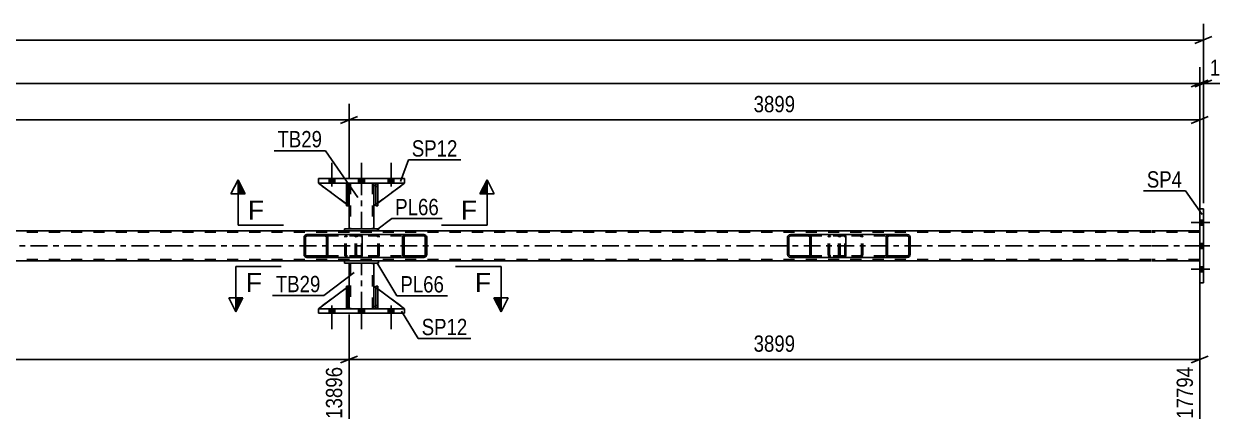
# Model space of a CAD drawing. Header units: millimetres. Extents: x 0 to 841, y 0 to 594.
# Drawn here: x 523.3 to 732.6, y 206.7 to 276.8 of the extents above; entities that cross this region are included whole.
import ezdxf

# ---------------------------------------------------------------- set-up
doc = ezdxf.new("R2010")
doc.units = ezdxf.units.MM
doc.linetypes.add('DXK_LINE_DOT2', pattern=[3.9198, 1.9599, -1.9599])
doc.linetypes.add('DXK_LINE_DOT3', pattern=[5.9187, 2.979, -0.9799, 0.9799, -0.9799])
doc.styles.add('Arial', font='ARIAL.TTF', dxfattribs={"height": 0.2})
doc.styles.add('Arial Narrow', font='ARIALN.TTF', dxfattribs={"height": 0.2})

# ---------------------------------------------------------------- blocks, each defined once
blk = doc.blocks.new('Part-404166562-4324 - 4252')
at = {"color": 2, "linetype": 'Continuous'}
for p, q in [((731.04, 244.2), (730.4, 244.2)), ((730.4, 244.2), (730.4, 231.2)), ((731.04, 244.2), (731.04, 231.2)), ((731.04, 231.2), (730.4, 231.2))]:
    blk.add_line(p, q, dxfattribs=at)
at = {"color": 7, "linetype": 'DXK_LINE_DOT2'}
for p, q in [((730.4, 231.2), (730.4, 244.2)), ((731.04, 231.2), (731.04, 244.2))]:
    blk.add_line(p, q, dxfattribs=at)
blk = doc.blocks.new('Part-404166562-4338 - 4252')
at = {"linetype": 'Continuous'}
h = blk.add_hatch(dxfattribs=at)
h.set_pattern_fill('', scale=0.7, style=0, pattern_type=0)
h.set_pattern_definition([(45, (661.9625, 239.399), (-1.57154, 1.57154), [])])
h.paths.add_polyline_path([(662, 239.22), (661.96, 239.4), (661.85, 239.55), (661.69, 239.66), (661.5, 239.7), (658.31, 239.7), (658.12, 239.66), (657.96, 239.55), (657.85, 239.4), (657.81, 239.22), (657.81, 236.18), (657.85, 235.99), (657.96, 235.84), (658.12, 235.73), (658.31, 235.7), (661.5, 235.7), (661.69, 235.73), (661.85, 235.84), (661.96, 235.99), (662, 236.18)])
h.paths.add_polyline_path([(661.73, 236.08), (661.68, 236.01), (661.59, 235.95), (661.5, 235.94), (658.31, 235.94), (658.22, 235.95), (658.14, 236.01), (658.08, 236.08), (658.06, 236.18), (658.06, 239.22), (658.08, 239.31), (658.14, 239.39), (658.22, 239.44), (658.31, 239.46), (661.5, 239.46), (661.59, 239.44), (661.68, 239.39), (661.73, 239.31), (661.75, 239.22), (661.75, 236.18)])
at = {"color": 2, "linetype": 'Continuous'}
for p, q in [((657.85, 239.4), (657.81, 239.22)), ((657.81, 236.18), (657.81, 239.22)), ((658.06, 239.22), (658.08, 239.31)), ((658.06, 236.18), (658.06, 239.22)), ((658.08, 239.31), (658.14, 239.39)), ((658.31, 239.7), (658.12, 239.66)), ((658.14, 239.39), (658.22, 239.44)), ((658.22, 239.44), (658.31, 239.46)), ((658.31, 239.7), (661.5, 239.7)), ((658.31, 239.46), (661.5, 239.46)), ((667.8, 239.7), (661.5, 239.7)), ((661.69, 239.66), (661.5, 239.7)), ((661.5, 239.46), (661.59, 239.44)), ((661.59, 239.44), (661.68, 239.39)), ((661.68, 239.39), (661.73, 239.31)), ((661.73, 239.31), (661.75, 239.22)), ((661.75, 236.18), (661.75, 239.22)), ((662, 239.22), (661.96, 239.4)), ((662, 236.18), (662, 239.22)), ((667.8, 239.7), (667.9, 239.66)), ((667.9, 239.66), (667.99, 239.55)), ((667.99, 239.55), (668.05, 239.4)), ((668.05, 239.4), (668.07, 239.22)), ((668.07, 236.18), (668.07, 239.22)), ((657.81, 236.18), (657.85, 235.99)), ((658.08, 236.08), (658.06, 236.18)), ((658.14, 236.01), (658.08, 236.08)), ((658.12, 235.73), (658.31, 235.7)), ((658.22, 235.95), (658.14, 236.01)), ((658.31, 235.94), (658.22, 235.95)), ((658.31, 235.94), (661.5, 235.94)), ((658.31, 235.7), (661.5, 235.7)), ((661.59, 235.95), (661.5, 235.94)), ((661.5, 235.7), (661.69, 235.73)), ((667.8, 235.7), (661.5, 235.7)), ((661.68, 236.01), (661.59, 235.95)), ((661.73, 236.08), (661.68, 236.01)), ((661.75, 236.18), (661.73, 236.08)), ((661.96, 235.99), (662, 236.18)), ((667.9, 235.73), (667.8, 235.7)), ((667.99, 235.84), (667.9, 235.73)), ((668.05, 235.99), (667.99, 235.84)), ((668.07, 236.18), (668.05, 235.99))]:
    blk.add_line(p, q, dxfattribs=at)
at = {"color": 7, "linetype": 'DXK_LINE_DOT2'}
for p, q in [((661.5, 239.7), (658.31, 239.7)), ((667.8, 239.46), (658.31, 239.46)), ((664.96, 239.22), (665, 239.4)), ((664.96, 236.18), (664.96, 239.22)), ((665.23, 239.31), (665.21, 239.22)), ((665.21, 236.18), (665.21, 239.22)), ((665.29, 239.39), (665.23, 239.31)), ((665.27, 239.66), (665.46, 239.7)), ((665.29, 239.39), (665.31, 239.4)), ((665.31, 239.4), (665.37, 239.44)), ((665.37, 239.44), (665.46, 239.46)), ((666.81, 239.46), (666.81, 239.7)), ((667.85, 239.44), (667.8, 239.46)), ((667.89, 239.39), (667.85, 239.44)), ((667.92, 239.31), (667.89, 239.39)), ((667.93, 239.22), (667.92, 239.31)), ((667.93, 236.18), (667.93, 239.22)), ((667.8, 235.94), (658.31, 235.94)), ((661.5, 235.7), (658.31, 235.7)), ((665, 235.99), (664.96, 236.18)), ((665.21, 236.18), (665.23, 236.08)), ((665.23, 236.08), (665.29, 236.01)), ((665.46, 235.7), (665.27, 235.73)), ((665.29, 236.01), (665.31, 235.99)), ((665.31, 235.99), (665.37, 235.95)), ((665.37, 235.95), (665.46, 235.94)), ((666.81, 235.7), (666.81, 235.94)), ((667.8, 235.94), (667.85, 235.95)), ((667.85, 235.95), (667.89, 236.01)), ((667.89, 236.01), (667.92, 236.08)), ((667.92, 236.08), (667.93, 236.18))]:
    blk.add_line(p, q, dxfattribs=at)
at = {"color": 2, "linetype": 'Continuous'}
for centre, start, end in [((658.3, 239.2), 111.1941, 156.1506), ((661.51, 239.2), 23.8494, 68.8059), ((658.3, 236.19), 203.8494, 248.8059), ((661.51, 236.19), 291.1941, 336.1506)]:
    blk.add_arc(centre, 0.492, start, end, dxfattribs=at)
at = {"color": 7, "linetype": 'DXK_LINE_DOT2'}
for centre, start, end in [((665.45, 239.2), 111.1941, 156.1506), ((665.45, 236.19), 203.8494, 248.8059)]:
    blk.add_arc(centre, 0.492, start, end, dxfattribs=at)
blk = doc.blocks.new('Part-404166562-4339 - 4252')
at = {"linetype": 'Continuous'}
h = blk.add_hatch(dxfattribs=at)
h.set_pattern_fill('', scale=0.7, style=0, pattern_type=0)
h.set_pattern_definition([(45, (594.239, 239.399), (-1.57154, 1.57154), [])])
h.paths.add_polyline_path([(594.28, 239.22), (594.24, 239.4), (594.13, 239.55), (593.96, 239.66), (593.77, 239.7), (590.53, 239.7), (590.34, 239.66), (590.17, 239.55), (590.06, 239.4), (590.02, 239.22), (590.02, 236.18), (590.06, 235.99), (590.17, 235.84), (590.34, 235.73), (590.53, 235.7), (593.77, 235.7), (593.96, 235.73), (594.13, 235.84), (594.24, 235.99), (594.28, 236.18)])
h.paths.add_polyline_path([(594, 236.08), (593.95, 236.01), (593.86, 235.95), (593.77, 235.94), (590.53, 235.94), (590.43, 235.95), (590.35, 236.01), (590.3, 236.08), (590.28, 236.18), (590.28, 239.22), (590.3, 239.31), (590.35, 239.39), (590.43, 239.44), (590.53, 239.46), (593.77, 239.46), (593.86, 239.44), (593.95, 239.39), (594, 239.31), (594.02, 239.22), (594.02, 236.18)])
at = {"color": 7, "linetype": 'DXK_LINE_DOT2'}
for p, q in [((581.67, 239.22), (581.71, 239.4)), ((581.67, 236.18), (581.67, 239.22)), ((581.95, 239.31), (581.93, 239.22)), ((581.93, 236.18), (581.93, 239.22)), ((582, 239.39), (581.95, 239.31)), ((581.99, 239.66), (582.18, 239.7)), ((582.08, 239.44), (582, 239.39)), ((582.18, 239.46), (582.08, 239.44)), ((582.66, 239.7), (582.18, 239.7)), ((593.77, 239.46), (582.18, 239.46)), ((585.42, 239.7), (585.61, 239.66)), ((585.52, 239.44), (585.42, 239.46)), ((585.6, 239.39), (585.52, 239.44)), ((585.65, 239.31), (585.6, 239.39)), ((585.67, 239.22), (585.65, 239.31)), ((585.67, 236.18), (585.67, 239.22)), ((585.89, 239.4), (585.93, 239.22)), ((585.93, 236.18), (585.93, 239.22)), ((593.77, 239.7), (590.53, 239.7)), ((581.71, 235.99), (581.67, 236.18)), ((581.93, 236.18), (581.95, 236.08)), ((581.95, 236.08), (582, 236.01)), ((582.18, 235.7), (581.99, 235.73)), ((582, 236.01), (582.08, 235.95)), ((582.08, 235.95), (582.18, 235.94)), ((593.77, 235.94), (582.18, 235.94)), ((582.66, 235.7), (582.18, 235.7)), ((585.42, 235.94), (585.52, 235.95)), ((585.61, 235.73), (585.42, 235.7)), ((585.52, 235.95), (585.6, 236.01)), ((585.6, 236.01), (585.65, 236.08)), ((585.65, 236.08), (585.67, 236.18)), ((585.93, 236.18), (585.89, 235.99)), ((593.77, 235.7), (590.53, 235.7))]:
    blk.add_line(p, q, dxfattribs=at)
at = {"color": 2, "linetype": 'Continuous'}
for p, q in [((590.53, 239.7), (582.66, 239.7)), ((590.06, 239.4), (590.02, 239.22)), ((590.02, 236.18), (590.02, 239.22)), ((590.28, 239.22), (590.3, 239.31)), ((590.28, 236.18), (590.28, 239.22)), ((590.3, 239.31), (590.35, 239.39)), ((590.53, 239.7), (590.34, 239.66)), ((590.35, 239.39), (590.43, 239.44)), ((590.43, 239.44), (590.53, 239.46)), ((590.53, 239.7), (593.77, 239.7)), ((590.53, 239.46), (593.77, 239.46)), ((593.96, 239.66), (593.77, 239.7)), ((593.77, 239.46), (593.86, 239.44)), ((593.86, 239.44), (593.95, 239.39)), ((593.95, 239.39), (594, 239.31)), ((594, 239.31), (594.02, 239.22)), ((594.02, 236.18), (594.02, 239.22)), ((594.28, 239.22), (594.24, 239.4)), ((594.28, 236.18), (594.28, 239.22)), ((590.53, 235.7), (582.66, 235.7)), ((590.02, 236.18), (590.06, 235.99)), ((590.3, 236.08), (590.28, 236.18)), ((590.35, 236.01), (590.3, 236.08)), ((590.34, 235.73), (590.53, 235.7)), ((590.43, 235.95), (590.35, 236.01)), ((590.53, 235.94), (590.43, 235.95)), ((590.53, 235.94), (593.77, 235.94)), ((590.53, 235.7), (593.77, 235.7)), ((593.86, 235.95), (593.77, 235.94)), ((593.77, 235.7), (593.96, 235.73)), ((593.95, 236.01), (593.86, 235.95)), ((594, 236.08), (593.95, 236.01)), ((594.02, 236.18), (594, 236.08)), ((594.24, 235.99), (594.28, 236.18))]:
    blk.add_line(p, q, dxfattribs=at)
at = {"color": 7, "linetype": 'DXK_LINE_DOT2'}
for centre, start, end in [((582.16, 239.19), 110.7583, 155.68), ((585.44, 239.19), 24.32, 69.2417), ((582.16, 236.2), 204.32, 249.2417), ((585.44, 236.2), 290.7583, 335.68)]:
    blk.add_arc(centre, 0.496, start, end, dxfattribs=at)
at = {"color": 2, "linetype": 'Continuous'}
for centre, start, end in [((590.51, 239.19), 110.7583, 155.68), ((593.79, 239.19), 24.32, 69.2417), ((590.51, 236.2), 204.32, 249.2417), ((593.79, 236.2), 290.7583, 335.68)]:
    blk.add_arc(centre, 0.496, start, end, dxfattribs=at)
blk = doc.blocks.new('Part-404166562-4404 - 4252')
at = {"color": 2, "linetype": 'Continuous'}
for p, q in [((580.14, 245.07), (575.19, 248.74)), ((580.14, 248.58), (579.99, 248.74)), ((580.59, 248.14), (580.46, 248.26)), ((580.59, 248.14), (580.59, 248.14)), ((580.59, 244.74), (580.59, 248.14)), ((580.46, 244.83), (580.59, 244.74)), ((580.59, 244.74), (580.59, 244.74))]:
    blk.add_line(p, q, dxfattribs=at)
at = {"color": 7, "linetype": 'DXK_LINE_DOT2'}
for p, q in [((579.99, 248.74), (575.19, 248.74)), ((579.99, 248.74), (580.59, 248.14)), ((580.46, 248.26), (580.14, 248.58)), ((580.59, 248.14), (580.59, 244.74)), ((580.46, 244.83), (580.14, 245.07))]:
    blk.add_line(p, q, dxfattribs=at)
blk = doc.blocks.new('Part-404166562-4340 - 4252')
at = {"linetype": 'Continuous'}
h = blk.add_hatch(dxfattribs=at)
h.set_pattern_fill('', scale=0.7, style=0, pattern_type=0)
h.set_pattern_definition([(45, (576.8283, 239.399), (-1.57154, 1.57154), [])])
h.paths.add_polyline_path([(576.87, 239.22), (576.83, 239.4), (576.72, 239.55), (576.56, 239.66), (576.36, 239.7), (573.18, 239.7), (572.99, 239.66), (572.82, 239.55), (572.72, 239.4), (572.68, 239.22), (572.68, 236.18), (572.72, 235.99), (572.82, 235.84), (572.99, 235.73), (573.18, 235.7), (576.36, 235.7), (576.56, 235.73), (576.72, 235.84), (576.83, 235.99), (576.87, 236.18)])
h.paths.add_polyline_path([(576.6, 236.08), (576.54, 236.01), (576.46, 235.95), (576.36, 235.94), (573.18, 235.94), (573.08, 235.95), (573, 236.01), (572.95, 236.08), (572.93, 236.18), (572.93, 239.22), (572.95, 239.31), (573, 239.39), (573.08, 239.44), (573.18, 239.46), (576.36, 239.46), (576.46, 239.44), (576.54, 239.39), (576.6, 239.31), (576.62, 239.22), (576.62, 236.18)])
at = {"color": 2, "linetype": 'Continuous'}
for p, q in [((572.72, 239.4), (572.68, 239.22)), ((572.68, 236.18), (572.68, 239.22)), ((572.93, 239.22), (572.95, 239.31)), ((572.93, 236.18), (572.93, 239.22)), ((572.95, 239.31), (573, 239.39)), ((573.18, 239.7), (572.99, 239.66)), ((573, 239.39), (573.08, 239.44)), ((573.08, 239.44), (573.18, 239.46)), ((573.18, 239.7), (576.36, 239.7)), ((573.18, 239.46), (576.36, 239.46)), ((582.66, 239.7), (576.36, 239.7)), ((576.56, 239.66), (576.36, 239.7)), ((576.36, 239.46), (576.46, 239.44)), ((576.46, 239.44), (576.54, 239.39)), ((576.54, 239.39), (576.6, 239.31)), ((576.6, 239.31), (576.62, 239.22)), ((576.62, 236.18), (576.62, 239.22)), ((576.87, 239.22), (576.83, 239.4)), ((576.87, 236.18), (576.87, 239.22)), ((582.66, 239.7), (582.77, 239.66)), ((582.77, 239.66), (582.86, 239.55)), ((582.86, 239.55), (582.91, 239.4)), ((582.91, 239.4), (582.93, 239.22)), ((582.93, 236.18), (582.93, 239.22)), ((572.68, 236.18), (572.72, 235.99)), ((572.95, 236.08), (572.93, 236.18)), ((573, 236.01), (572.95, 236.08)), ((572.99, 235.73), (573.18, 235.7)), ((573.08, 235.95), (573, 236.01)), ((573.18, 235.94), (573.08, 235.95)), ((573.18, 235.94), (576.36, 235.94)), ((573.18, 235.7), (576.36, 235.7)), ((576.46, 235.95), (576.36, 235.94)), ((576.36, 235.7), (576.56, 235.73)), ((582.66, 235.7), (576.36, 235.7)), ((576.54, 236.01), (576.46, 235.95)), ((576.6, 236.08), (576.54, 236.01)), ((576.62, 236.18), (576.6, 236.08)), ((576.83, 235.99), (576.87, 236.18)), ((582.77, 235.73), (582.66, 235.7)), ((582.86, 235.84), (582.77, 235.73)), ((582.91, 235.99), (582.86, 235.84)), ((582.93, 236.18), (582.91, 235.99))]:
    blk.add_line(p, q, dxfattribs=at)
at = {"color": 7, "linetype": 'DXK_LINE_DOT2'}
for p, q in [((576.36, 239.7), (573.18, 239.7)), ((582.66, 239.46), (573.18, 239.46)), ((579.83, 239.22), (579.87, 239.4)), ((579.83, 236.18), (579.83, 239.22)), ((580.1, 239.31), (580.08, 239.22)), ((580.08, 236.18), (580.08, 239.22)), ((580.15, 239.39), (580.1, 239.31)), ((580.14, 239.66), (580.33, 239.7)), ((580.15, 239.39), (580.17, 239.4)), ((580.17, 239.4), (580.23, 239.44)), ((580.23, 239.44), (580.33, 239.46)), ((581.67, 239.46), (581.67, 239.7)), ((582.72, 239.44), (582.66, 239.46)), ((582.76, 239.39), (582.72, 239.44)), ((582.79, 239.31), (582.76, 239.39)), ((582.8, 239.22), (582.79, 239.31)), ((582.8, 236.18), (582.8, 239.22)), ((582.66, 235.94), (573.18, 235.94)), ((576.36, 235.7), (573.18, 235.7)), ((579.87, 235.99), (579.83, 236.18)), ((580.08, 236.18), (580.1, 236.08)), ((580.1, 236.08), (580.15, 236.01)), ((580.33, 235.7), (580.14, 235.73)), ((580.15, 236.01), (580.17, 235.99)), ((580.17, 235.99), (580.23, 235.95)), ((580.23, 235.95), (580.33, 235.94)), ((581.67, 235.7), (581.67, 235.94)), ((582.66, 235.94), (582.72, 235.95)), ((582.72, 235.95), (582.76, 236.01)), ((582.76, 236.01), (582.79, 236.08)), ((582.79, 236.08), (582.8, 236.18))]:
    blk.add_line(p, q, dxfattribs=at)
at = {"color": 2, "linetype": 'Continuous'}
for centre, start, end in [((573.16, 239.2), 111.1941, 156.1506), ((576.38, 239.2), 23.8494, 68.8059), ((573.16, 236.19), 203.8494, 248.8059), ((576.38, 236.19), 291.1941, 336.1506)]:
    blk.add_arc(centre, 0.492, start, end, dxfattribs=at)
at = {"color": 7, "linetype": 'DXK_LINE_DOT2'}
for centre, start, end in [((580.32, 239.2), 111.1941, 156.1506), ((580.32, 236.19), 203.8494, 248.8059)]:
    blk.add_arc(centre, 0.492, start, end, dxfattribs=at)
blk = doc.blocks.new('Part-404166562-4398 - 4252')
at = {"color": 2, "linetype": 'Continuous'}
for p, q in [((580.46, 248.74), (580.14, 248.74)), ((580.14, 248.74), (580.14, 244.74)), ((580.46, 248.74), (580.46, 248.74)), ((580.46, 248.74), (580.46, 244.74)), ((580.46, 244.74), (580.14, 244.74))]:
    blk.add_line(p, q, dxfattribs=at)
at = {"color": 7, "linetype": 'DXK_LINE_DOT2'}
for p, q in [((580.14, 248.14), (580.14, 248.74)), ((580.46, 248.14), (580.14, 248.14)), ((580.14, 248.14), (580.14, 244.74)), ((580.46, 248.14), (580.46, 248.74)), ((580.46, 248.74), (580.46, 248.74)), ((580.46, 244.74), (580.46, 248.14))]:
    blk.add_line(p, q, dxfattribs=at)
blk = doc.blocks.new('Part-404166562-4412 - 4252')
at = {"color": 7, "linetype": 'DXK_LINE_DOT2'}
for p, q in [((580.46, 230.66), (580.14, 230.66)), ((580.14, 227.26), (580.14, 230.66)), ((580.14, 226.66), (580.14, 230.66)), ((580.46, 230.66), (580.46, 227.26)), ((580.46, 226.66), (580.46, 230.66)), ((580.46, 227.26), (580.14, 227.26)), ((580.14, 226.66), (580.14, 227.26)), ((580.46, 226.66), (580.14, 226.66)), ((580.46, 227.26), (580.46, 226.66)), ((580.46, 226.66), (580.46, 226.66))]:
    blk.add_line(p, q, dxfattribs=at)
blk = doc.blocks.new('Part-404166562-4420 - 4252')
at = {"color": 2, "linetype": 'Continuous'}
for p, q in [((580.14, 230.32), (575.19, 226.66)), ((580.59, 230.66), (580.46, 230.56)), ((580.59, 227.26), (580.59, 230.66)), ((580.14, 226.81), (579.99, 226.66)), ((580.59, 227.26), (580.46, 227.13)), ((580.59, 227.26), (580.59, 227.26))]:
    blk.add_line(p, q, dxfattribs=at)
at = {"color": 7, "linetype": 'DXK_LINE_DOT2'}
for p, q in [((580.46, 230.56), (580.14, 230.32)), ((580.59, 227.26), (580.59, 230.66)), ((575.19, 226.66), (579.99, 226.66)), ((580.59, 227.26), (579.99, 226.66)), ((580.46, 227.13), (580.14, 226.81))]:
    blk.add_line(p, q, dxfattribs=at)
blk = doc.blocks.new('Part-404166562-4426 - 4252')
at = {"color": 2, "linetype": 'Continuous'}
for p, q in [((584.99, 227.26), (584.99, 230.66)), ((585.34, 230.39), (584.99, 230.66)), ((590.39, 226.66), (585.66, 230.16)), ((585.34, 226.9), (584.99, 227.26))]:
    blk.add_line(p, q, dxfattribs=at)
at = {"color": 7, "linetype": 'DXK_LINE_DOT2'}
for p, q in [((585.66, 230.16), (585.34, 230.39)), ((585.59, 226.66), (585.34, 226.9)), ((590.39, 226.66), (585.59, 226.66)), ((590.39, 226.66), (590.39, 226.66)), ((590.39, 226.66), (590.39, 226.66))]:
    blk.add_line(p, q, dxfattribs=at)
blk = doc.blocks.new('Part-404166562-4337 - 4252')
at = {"linetype": 'Continuous'}
h = blk.add_hatch(dxfattribs=at)
h.set_pattern_fill('', scale=0.7, style=0, pattern_type=0)
h.set_pattern_definition([(45, (679.3732, 239.399), (-1.57154, 1.57154), [])])
h.paths.add_polyline_path([(679.41, 239.22), (679.37, 239.4), (679.26, 239.55), (679.1, 239.66), (678.9, 239.7), (675.67, 239.7), (675.47, 239.66), (675.3, 239.55), (675.19, 239.4), (675.16, 239.22), (675.16, 236.18), (675.19, 235.99), (675.3, 235.84), (675.47, 235.73), (675.67, 235.7), (678.9, 235.7), (679.1, 235.73), (679.26, 235.84), (679.37, 235.99), (679.41, 236.18)])
h.paths.add_polyline_path([(679.14, 236.08), (679.08, 236.01), (679, 235.95), (678.9, 235.94), (675.67, 235.94), (675.57, 235.95), (675.49, 236.01), (675.43, 236.08), (675.41, 236.18), (675.41, 239.22), (675.43, 239.31), (675.49, 239.39), (675.57, 239.44), (675.67, 239.46), (678.9, 239.46), (679, 239.44), (679.08, 239.39), (679.14, 239.31), (679.16, 239.22), (679.16, 236.18)])
at = {"color": 7, "linetype": 'DXK_LINE_DOT2'}
for p, q in [((666.81, 239.22), (666.84, 239.4)), ((666.81, 236.18), (666.81, 239.22)), ((667.08, 239.31), (667.06, 239.22)), ((667.06, 236.18), (667.06, 239.22)), ((667.14, 239.39), (667.08, 239.31)), ((667.12, 239.66), (667.32, 239.7)), ((667.22, 239.44), (667.14, 239.39)), ((667.32, 239.46), (667.22, 239.44)), ((667.8, 239.7), (667.32, 239.7)), ((678.9, 239.46), (667.32, 239.46)), ((670.55, 239.7), (670.75, 239.66)), ((670.65, 239.44), (670.55, 239.46)), ((670.73, 239.39), (670.65, 239.44)), ((670.79, 239.31), (670.73, 239.39)), ((670.81, 239.22), (670.79, 239.31)), ((670.81, 236.18), (670.81, 239.22)), ((671.02, 239.4), (671.06, 239.22)), ((671.06, 236.18), (671.06, 239.22)), ((678.9, 239.7), (675.67, 239.7)), ((666.84, 235.99), (666.81, 236.18)), ((667.06, 236.18), (667.08, 236.08)), ((667.08, 236.08), (667.14, 236.01)), ((667.32, 235.7), (667.12, 235.73)), ((667.14, 236.01), (667.22, 235.95)), ((667.22, 235.95), (667.32, 235.94)), ((678.9, 235.94), (667.32, 235.94)), ((667.8, 235.7), (667.32, 235.7)), ((670.55, 235.94), (670.65, 235.95)), ((670.75, 235.73), (670.55, 235.7)), ((670.65, 235.95), (670.73, 236.01)), ((670.73, 236.01), (670.79, 236.08)), ((670.79, 236.08), (670.81, 236.18)), ((671.06, 236.18), (671.02, 235.99)), ((678.9, 235.7), (675.67, 235.7))]:
    blk.add_line(p, q, dxfattribs=at)
at = {"color": 2, "linetype": 'Continuous'}
for p, q in [((675.67, 239.7), (667.8, 239.7)), ((675.19, 239.4), (675.16, 239.22)), ((675.16, 236.18), (675.16, 239.22)), ((675.41, 239.22), (675.43, 239.31)), ((675.41, 236.18), (675.41, 239.22)), ((675.43, 239.31), (675.49, 239.39)), ((675.67, 239.7), (675.47, 239.66)), ((675.49, 239.39), (675.57, 239.44)), ((675.57, 239.44), (675.67, 239.46)), ((675.67, 239.7), (678.9, 239.7)), ((675.67, 239.46), (678.9, 239.46)), ((679.1, 239.66), (678.9, 239.7)), ((678.9, 239.46), (679, 239.44)), ((679, 239.44), (679.08, 239.39)), ((679.08, 239.39), (679.14, 239.31)), ((679.14, 239.31), (679.16, 239.22)), ((679.16, 236.18), (679.16, 239.22)), ((679.41, 239.22), (679.37, 239.4)), ((679.41, 236.18), (679.41, 239.22)), ((675.67, 235.7), (667.8, 235.7)), ((675.16, 236.18), (675.19, 235.99)), ((675.43, 236.08), (675.41, 236.18)), ((675.49, 236.01), (675.43, 236.08)), ((675.47, 235.73), (675.67, 235.7)), ((675.57, 235.95), (675.49, 236.01)), ((675.67, 235.94), (675.57, 235.95)), ((675.67, 235.94), (678.9, 235.94)), ((675.67, 235.7), (678.9, 235.7)), ((679, 235.95), (678.9, 235.94)), ((678.9, 235.7), (679.1, 235.73)), ((679.08, 236.01), (679, 235.95)), ((679.14, 236.08), (679.08, 236.01)), ((679.16, 236.18), (679.14, 236.08)), ((679.37, 235.99), (679.41, 236.18))]:
    blk.add_line(p, q, dxfattribs=at)
at = {"color": 7, "linetype": 'DXK_LINE_DOT2'}
for centre, start, end in [((667.3, 239.19), 110.7583, 155.68), ((670.57, 239.19), 24.32, 69.2417), ((667.3, 236.2), 204.32, 249.2417), ((670.57, 236.2), 290.7583, 335.68)]:
    blk.add_arc(centre, 0.496, start, end, dxfattribs=at)
at = {"color": 2, "linetype": 'Continuous'}
for centre, start, end in [((675.65, 239.19), 110.7583, 155.68), ((678.92, 239.19), 24.32, 69.2417), ((675.65, 236.2), 204.32, 249.2417), ((678.92, 236.2), 290.7583, 335.68)]:
    blk.add_arc(centre, 0.496, start, end, dxfattribs=at)
blk = doc.blocks.new('Part-404166562-4379 - 4252')
at = {"color": 2, "linetype": 'Continuous'}
for p, q in [((580.59, 248.74), (580.59, 248.14)), ((584.99, 248.74), (584.99, 248.14)), ((580.59, 244.74), (580.59, 240.74)), ((584.99, 244.74), (584.99, 240.74))]:
    blk.add_line(p, q, dxfattribs=at)
at = {"color": 7, "linetype": 'DXK_LINE_DOT2'}
for p, q in [((584.99, 248.74), (580.59, 248.74)), ((580.59, 248.14), (580.59, 244.74)), ((580.83, 248.74), (580.83, 240.74)), ((584.75, 248.74), (584.75, 240.74)), ((584.99, 248.14), (584.99, 244.74)), ((584.99, 240.74), (580.59, 240.74))]:
    blk.add_line(p, q, dxfattribs=at)
at = {"color": 7, "linetype": 'DXK_LINE_DOT3'}
blk.add_line((582.79, 240.74), (582.79, 248.74), dxfattribs=at)
blk = doc.blocks.new('Part-404166562-4384 - 4252')
at = {"color": 2, "linetype": 'Continuous'}
for p, q in [((585.79, 240.74), (579.79, 240.74)), ((579.79, 240.74), (579.79, 240.34)), ((585.79, 240.74), (585.79, 240.34)), ((585.79, 240.34), (579.79, 240.34))]:
    blk.add_line(p, q, dxfattribs=at)
blk = doc.blocks.new('Part-404166562-4389 - 4252')
at = {"color": 2, "linetype": 'Continuous'}
for p, q in [((579.79, 235.06), (585.79, 235.06)), ((579.79, 234.66), (579.79, 235.06)), ((585.79, 234.66), (579.79, 234.66)), ((585.79, 235.06), (585.79, 234.66))]:
    blk.add_line(p, q, dxfattribs=at)
blk = doc.blocks.new('Part-404166562-4394 - 4252')
at = {"color": 2, "linetype": 'Continuous'}
for p, q in [((580.59, 230.66), (580.59, 234.66)), ((584.99, 230.66), (584.99, 234.66)), ((580.59, 226.66), (580.59, 227.26)), ((584.99, 226.66), (584.99, 227.26))]:
    blk.add_line(p, q, dxfattribs=at)
at = {"color": 7, "linetype": 'DXK_LINE_DOT2'}
for p, q in [((584.99, 234.66), (580.59, 234.66)), ((580.83, 234.66), (580.83, 226.66)), ((584.75, 226.66), (584.75, 234.66)), ((580.59, 227.26), (580.59, 230.66)), ((584.99, 227.26), (584.99, 230.66)), ((580.59, 226.66), (584.99, 226.66))]:
    blk.add_line(p, q, dxfattribs=at)
at = {"color": 7, "linetype": 'DXK_LINE_DOT3'}
blk.add_line((582.79, 226.66), (582.79, 234.66), dxfattribs=at)
blk = doc.blocks.new('Part-404166562-4395 - 4252')
at = {"color": 7, "linetype": 'DXK_LINE_DOT2'}
for p, q in [((585.34, 248.14), (585.34, 248.74)), ((585.34, 248.74), (585.34, 248.74)), ((585.34, 248.74), (585.34, 244.74)), ((585.66, 248.74), (585.34, 248.74)), ((585.34, 244.74), (585.34, 248.14)), ((585.34, 248.14), (585.66, 248.14)), ((585.66, 248.14), (585.66, 248.74)), ((585.66, 244.74), (585.66, 248.74)), ((585.66, 248.14), (585.66, 244.74)), ((585.34, 244.74), (585.66, 244.74))]:
    blk.add_line(p, q, dxfattribs=at)
blk = doc.blocks.new('Part-404166562-4396 - 4252')
at = {"color": 7, "linetype": 'DXK_LINE_DOT2'}
for p, q in [((580.14, 248.14), (580.14, 248.74)), ((580.14, 248.74), (580.14, 248.74)), ((580.14, 248.74), (580.14, 244.74)), ((580.46, 248.74), (580.14, 248.74)), ((580.14, 244.74), (580.14, 248.14)), ((580.14, 248.14), (580.46, 248.14)), ((580.46, 248.14), (580.46, 248.74)), ((580.46, 244.74), (580.46, 248.74)), ((580.46, 248.14), (580.46, 244.74)), ((580.14, 244.74), (580.46, 244.74))]:
    blk.add_line(p, q, dxfattribs=at)
blk = doc.blocks.new('Part-404166562-4397 - 4252')
at = {"color": 2, "linetype": 'Continuous'}
for p, q in [((585.66, 248.74), (585.34, 248.74)), ((585.34, 248.74), (585.34, 244.74)), ((585.66, 248.74), (585.66, 248.74)), ((585.66, 248.74), (585.66, 244.74)), ((585.66, 244.74), (585.34, 244.74))]:
    blk.add_line(p, q, dxfattribs=at)
at = {"color": 7, "linetype": 'DXK_LINE_DOT2'}
for p, q in [((585.34, 248.14), (585.34, 248.74)), ((585.66, 248.14), (585.34, 248.14)), ((585.34, 248.14), (585.34, 244.74)), ((585.66, 248.14), (585.66, 248.74)), ((585.66, 248.74), (585.66, 248.74)), ((585.66, 244.74), (585.66, 248.14))]:
    blk.add_line(p, q, dxfattribs=at)
blk = doc.blocks.new('Part-404166562-4401 - 4252')
at = {"color": 7, "linetype": 'DXK_LINE_DOT2'}
for p, q in [((580.59, 244.74), (575.19, 248.74)), ((575.19, 248.74), (579.99, 248.74)), ((579.99, 248.74), (580.59, 248.14)), ((580.59, 248.14), (579.99, 248.74)), ((580.59, 248.14), (580.59, 244.74)), ((580.59, 248.14), (580.59, 248.14)), ((580.59, 248.14), (580.59, 244.74))]:
    blk.add_line(p, q, dxfattribs=at)
blk = doc.blocks.new('Part-404166562-4407 - 4252')
at = {"color": 7, "linetype": 'DXK_LINE_DOT2'}
for p, q in [((585.59, 248.74), (584.99, 248.14)), ((584.99, 244.74), (590.39, 248.74)), ((584.99, 248.14), (584.99, 244.74)), ((590.39, 248.74), (585.59, 248.74))]:
    blk.add_line(p, q, dxfattribs=at)
blk = doc.blocks.new('Part-404166562-4410 - 4252')
at = {"color": 2, "linetype": 'Continuous'}
for p, q in [((585.34, 248.49), (584.99, 248.14)), ((584.99, 248.14), (584.99, 244.74)), ((590.39, 248.74), (585.66, 245.23)), ((585.34, 245), (584.99, 244.74))]:
    blk.add_line(p, q, dxfattribs=at)
at = {"color": 7, "linetype": 'DXK_LINE_DOT2'}
for p, q in [((585.59, 248.74), (585.34, 248.49)), ((590.39, 248.74), (585.59, 248.74)), ((585.66, 245.23), (585.34, 245))]:
    blk.add_line(p, q, dxfattribs=at)
blk = doc.blocks.new('Part-404166562-4411 - 4252')
at = {"color": 7, "linetype": 'DXK_LINE_DOT2'}
for p, q in [((585.66, 230.66), (585.34, 230.66)), ((585.34, 227.26), (585.34, 230.66)), ((585.34, 226.66), (585.34, 230.66)), ((585.66, 230.66), (585.66, 227.26)), ((585.66, 226.66), (585.66, 230.66)), ((585.66, 227.26), (585.34, 227.26)), ((585.34, 226.66), (585.34, 227.26)), ((585.66, 226.66), (585.34, 226.66)), ((585.66, 227.26), (585.66, 226.66)), ((585.66, 226.66), (585.66, 226.66))]:
    blk.add_line(p, q, dxfattribs=at)
blk = doc.blocks.new('Part-404166562-4413 - 4252')
at = {"color": 2, "linetype": 'Continuous'}
for p, q in [((585.34, 226.66), (585.34, 230.66)), ((585.34, 230.66), (585.66, 230.66)), ((585.66, 226.66), (585.66, 230.66)), ((585.34, 226.66), (585.34, 226.66)), ((585.66, 226.66), (585.34, 226.66))]:
    blk.add_line(p, q, dxfattribs=at)
at = {"color": 7, "linetype": 'DXK_LINE_DOT2'}
for p, q in [((585.34, 230.66), (585.34, 227.26)), ((585.66, 227.26), (585.66, 230.66)), ((585.34, 227.26), (585.34, 226.66)), ((585.34, 227.26), (585.66, 227.26)), ((585.66, 226.66), (585.66, 227.26)), ((585.66, 226.66), (585.66, 226.66))]:
    blk.add_line(p, q, dxfattribs=at)
blk = doc.blocks.new('Part-404166562-4414 - 4252')
at = {"color": 2, "linetype": 'Continuous'}
for p, q in [((580.14, 226.66), (580.14, 230.66)), ((580.14, 230.66), (580.46, 230.66)), ((580.46, 226.66), (580.46, 230.66)), ((580.14, 226.66), (580.14, 226.66)), ((580.46, 226.66), (580.14, 226.66))]:
    blk.add_line(p, q, dxfattribs=at)
at = {"color": 7, "linetype": 'DXK_LINE_DOT2'}
for p, q in [((580.14, 230.66), (580.14, 227.26)), ((580.46, 227.26), (580.46, 230.66)), ((580.14, 227.26), (580.14, 226.66)), ((580.14, 227.26), (580.46, 227.26)), ((580.46, 226.66), (580.46, 227.26)), ((580.46, 226.66), (580.46, 226.66))]:
    blk.add_line(p, q, dxfattribs=at)
blk = doc.blocks.new('Part-404166562-4417 - 4252')
at = {"color": 7, "linetype": 'DXK_LINE_DOT2'}
for p, q in [((580.59, 230.66), (575.19, 226.66)), ((580.59, 227.26), (580.59, 230.66)), ((580.59, 230.66), (580.59, 227.26)), ((575.19, 226.66), (579.99, 226.66)), ((579.99, 226.66), (580.59, 227.26)), ((580.59, 227.26), (579.99, 226.66)), ((580.59, 227.26), (580.59, 227.26))]:
    blk.add_line(p, q, dxfattribs=at)
blk = doc.blocks.new('Part-404166562-4423 - 4252')
at = {"color": 7, "linetype": 'DXK_LINE_DOT2'}
for p, q in [((584.99, 227.26), (584.99, 230.66)), ((584.99, 230.66), (590.39, 226.66)), ((585.59, 226.66), (584.99, 227.26)), ((590.39, 226.66), (585.59, 226.66))]:
    blk.add_line(p, q, dxfattribs=at)
blk = doc.blocks.new('Part-404166562-4431 - 4252')
at = {"color": 2, "linetype": 'Continuous'}
for p, q in [((575.19, 226.66), (575.19, 225.86)), ((590.39, 226.66), (575.19, 226.66)), ((590.39, 225.86), (590.39, 226.66)), ((575.19, 225.86), (590.39, 225.86))]:
    blk.add_line(p, q, dxfattribs=at)
blk = doc.blocks.new('Part-404166562-4436 - 4252')
at = {"color": 2, "linetype": 'Continuous'}
for p, q in [((590.39, 249.54), (575.19, 249.54)), ((575.19, 249.54), (575.19, 248.74)), ((590.39, 248.74), (590.39, 249.54)), ((575.19, 248.74), (590.39, 248.74))]:
    blk.add_line(p, q, dxfattribs=at)
blk = doc.blocks.new('Part-404166562-4439 - 4252')
at = {"color": 7, "linetype": 'DXK_LINE_DOT2'}
for p, q in [((721.78, 240.1), (62.87, 240.1)), ((585.79, 240.34), (579.79, 240.34)), ((730.4, 240.1), (721.88, 240.1)), ((730.4, 240.34), (730.4, 235.06)), ((721.78, 235.3), (62.87, 235.3)), ((585.79, 235.06), (579.79, 235.06)), ((730.4, 235.3), (721.88, 235.3))]:
    blk.add_line(p, q, dxfattribs=at)
at = {"color": 2, "linetype": 'Continuous'}
for p, q in [((579.79, 240.34), (330.37, 240.34)), ((721.78, 240.34), (585.79, 240.34)), ((730.4, 240.34), (721.88, 240.34)), ((579.79, 235.06), (330.37, 235.06)), ((721.78, 235.06), (585.79, 235.06)), ((730.4, 235.06), (721.88, 235.06))]:
    blk.add_line(p, q, dxfattribs=at)
at = {"color": 7, "linetype": 'DXK_LINE_DOT3'}
for p, q in [((62.87, 237.7), (721.78, 237.7)), ((721.88, 237.7), (730.4, 237.7))]:
    blk.add_line(p, q, dxfattribs=at)
blk = doc.blocks.new('Bolt-404166562-4447 - 4252')
at = {"linetype": 'Continuous'}
for points in [[(731.04, 241.36), (731.04, 242.24), (730.4, 242.24), (730.4, 241.36)], [(731.04, 241.36), (731.04, 242.24), (730.4, 242.24), (730.4, 241.36)], [(731.04, 241.36), (731.04, 242.24), (730.4, 242.24), (730.4, 241.36)], [(731.04, 237.26), (731.04, 238.14), (730.4, 238.14), (730.4, 237.26)], [(731.04, 237.26), (731.04, 238.14), (730.4, 238.14), (730.4, 237.26)], [(731.04, 233.16), (731.04, 234.04), (730.4, 234.04), (730.4, 233.16)], [(731.04, 233.16), (731.04, 234.04), (730.4, 234.04), (730.4, 233.16)], [(731.04, 233.16), (731.04, 234.04), (730.4, 234.04), (730.4, 233.16)]]:
    blk.add_hatch(color=1, dxfattribs=at).paths.add_polyline_path(points)
at = {"color": 1, "linetype": 'Continuous'}
for p, q in [((732.2, 241.8), (728.88, 241.8)), ((732.2, 241.8), (728.88, 241.8)), ((732.2, 241.8), (728.88, 241.8)), ((731.04, 242.24), (730.4, 242.24)), ((731.04, 242.24), (730.4, 242.24)), ((731.04, 242.24), (730.4, 242.24)), ((731.04, 241.36), (730.4, 241.36)), ((731.04, 241.36), (730.4, 241.36)), ((731.04, 241.36), (730.4, 241.36)), ((732.2, 237.7), (728.88, 237.7)), ((732.2, 237.7), (728.88, 237.7)), ((731.04, 238.14), (730.4, 238.14)), ((731.04, 238.14), (730.4, 238.14)), ((731.04, 237.26), (730.4, 237.26)), ((731.04, 237.26), (730.4, 237.26)), ((732.2, 233.6), (728.88, 233.6)), ((732.2, 233.6), (728.88, 233.6)), ((732.2, 233.6), (728.88, 233.6)), ((731.04, 234.04), (730.4, 234.04)), ((731.04, 234.04), (730.4, 234.04)), ((731.04, 234.04), (730.4, 234.04)), ((731.04, 233.16), (730.4, 233.16)), ((731.04, 233.16), (730.4, 233.16)), ((731.04, 233.16), (730.4, 233.16))]:
    blk.add_line(p, q, dxfattribs=at)
blk = doc.blocks.new('Bolt-404166562-4452 - 4252')
at = {"linetype": 'Continuous'}
for points in [[(578.11, 226.66), (577.07, 226.66), (577.07, 225.86), (578.11, 225.86)], [(578.11, 226.66), (577.07, 226.66), (577.07, 225.86), (578.11, 225.86)], [(578.11, 226.66), (577.07, 226.66), (577.07, 225.86), (578.11, 225.86)], [(583.31, 226.66), (582.27, 226.66), (582.27, 225.86), (583.31, 225.86)], [(583.31, 226.66), (582.27, 226.66), (582.27, 225.86), (583.31, 225.86)], [(588.51, 226.66), (587.47, 226.66), (587.47, 225.86), (588.51, 225.86)], [(588.51, 226.66), (587.47, 226.66), (587.47, 225.86), (588.51, 225.86)], [(588.51, 226.66), (587.47, 226.66), (587.47, 225.86), (588.51, 225.86)]]:
    blk.add_hatch(color=1, dxfattribs=at).paths.add_polyline_path(points)
at = {"color": 1, "linetype": 'Continuous'}
for p, q in [((577.07, 226.66), (577.07, 225.86)), ((577.07, 226.66), (577.07, 225.86)), ((577.07, 226.66), (577.07, 225.86)), ((577.59, 227.26), (577.59, 223.06)), ((577.59, 227.26), (577.59, 223.06)), ((577.59, 227.26), (577.59, 223.06)), ((578.11, 226.66), (578.11, 225.86)), ((578.11, 226.66), (578.11, 225.86)), ((578.11, 226.66), (578.11, 225.86)), ((582.27, 226.66), (582.27, 225.86)), ((582.27, 226.66), (582.27, 225.86)), ((582.79, 227.26), (582.79, 223.06)), ((582.79, 227.26), (582.79, 223.06)), ((583.31, 226.66), (583.31, 225.86)), ((583.31, 226.66), (583.31, 225.86)), ((587.47, 226.66), (587.47, 225.86)), ((587.47, 226.66), (587.47, 225.86)), ((587.47, 226.66), (587.47, 225.86)), ((587.99, 227.26), (587.99, 223.06)), ((587.99, 227.26), (587.99, 223.06)), ((587.99, 227.26), (587.99, 223.06)), ((588.51, 226.66), (588.51, 225.86)), ((588.51, 226.66), (588.51, 225.86)), ((588.51, 226.66), (588.51, 225.86))]:
    blk.add_line(p, q, dxfattribs=at)
blk = doc.blocks.new('Bolt-404166562-4453 - 4252')
at = {"linetype": 'Continuous'}
for points in [[(577.07, 248.74), (578.11, 248.74), (578.11, 249.54), (577.07, 249.54)], [(577.07, 248.74), (578.11, 248.74), (578.11, 249.54), (577.07, 249.54)], [(577.07, 248.74), (578.11, 248.74), (578.11, 249.54), (577.07, 249.54)], [(582.27, 248.74), (583.31, 248.74), (583.31, 249.54), (582.27, 249.54)], [(582.27, 248.74), (583.31, 248.74), (583.31, 249.54), (582.27, 249.54)], [(587.47, 248.74), (588.51, 248.74), (588.51, 249.54), (587.47, 249.54)], [(587.47, 248.74), (588.51, 248.74), (588.51, 249.54), (587.47, 249.54)], [(587.47, 248.74), (588.51, 248.74), (588.51, 249.54), (587.47, 249.54)]]:
    blk.add_hatch(color=1, dxfattribs=at).paths.add_polyline_path(points)
at = {"color": 1, "linetype": 'Continuous'}
for p, q in [((577.59, 248.14), (577.59, 252.34)), ((577.59, 248.14), (577.59, 252.34)), ((577.59, 248.14), (577.59, 252.34)), ((582.79, 248.14), (582.79, 252.34)), ((582.79, 248.14), (582.79, 252.34)), ((587.99, 248.14), (587.99, 252.34)), ((587.99, 248.14), (587.99, 252.34)), ((587.99, 248.14), (587.99, 252.34)), ((577.07, 248.74), (577.07, 249.54)), ((577.07, 248.74), (577.07, 249.54)), ((577.07, 248.74), (577.07, 249.54)), ((578.11, 248.74), (578.11, 249.54)), ((578.11, 248.74), (578.11, 249.54)), ((578.11, 248.74), (578.11, 249.54)), ((582.27, 248.74), (582.27, 249.54)), ((582.27, 248.74), (582.27, 249.54)), ((583.31, 248.74), (583.31, 249.54)), ((583.31, 248.74), (583.31, 249.54)), ((587.47, 248.74), (587.47, 249.54)), ((587.47, 248.74), (587.47, 249.54)), ((587.47, 248.74), (587.47, 249.54)), ((588.51, 248.74), (588.51, 249.54)), ((588.51, 248.74), (588.51, 249.54)), ((588.51, 248.74), (588.51, 249.54))]:
    blk.add_line(p, q, dxfattribs=at)
blk = doc.blocks.new('StraightDimension-404166562-4521 - 4252')
at = {"color": 7, "linetype": 'Continuous'}
for p, q in [((731.04, 245.2), (731.04, 276.76)), ((729.54, 273.31), (732.54, 274.51)), ((53.61, 273.91), (731.04, 273.91))]:
    blk.add_line(p, q, dxfattribs=at)
blk = doc.blocks.new('StraightDimension-404166562-30538 - 4252')
at = {"color": 7, "linetype": 'Continuous'}
for p, q in [((730.4, 234.06), (730.4, 207.31)), ((580.59, 225.66), (580.59, 207.31)), ((582.09, 218.35), (579.09, 217.15)), ((580.59, 217.75), (730.4, 217.75)), ((728.9, 217.15), (731.9, 218.35))]:
    blk.add_line(p, q, dxfattribs=at)
at = {"color": 0}
blk.add_wipeout([(659.75, 218.5), (659.75, 222.7), (651.24, 222.7), (651.24, 218.5)], dxfattribs=at)
at = {"color": 0, "linetype": 'Continuous'}
blk.add_wipeout([(729.8, 217.05), (725.6, 217.05), (725.6, 206.71), (729.8, 206.71)], dxfattribs=at)
at = {"color": 3, "style": 'Arial Narrow'}
blk.add_text('3899', height=2.863, dxfattribs=at).set_placement((651.84, 219.1))
at = {"color": 3, "linetype": 'Continuous', "style": 'Arial Narrow'}
blk.add_text('17794', height=2.863, rotation=90.0002, dxfattribs=at).set_placement((729.2, 207.31))
blk = doc.blocks.new('StraightDimension-404166562-30539 - 4252')
at = {"color": 7, "linetype": 'Continuous'}
for p, q in [((580.59, 225.66), (580.59, 207.31)), ((325.17, 217.75), (580.59, 217.75)), ((579.09, 217.15), (582.09, 218.35))]:
    blk.add_line(p, q, dxfattribs=at)
at = {"color": 0, "linetype": 'Continuous'}
blk.add_wipeout([(579.99, 217.05), (575.79, 217.05), (575.79, 206.71), (579.99, 206.71)], dxfattribs=at)
at = {"color": 3, "linetype": 'Continuous', "style": 'Arial Narrow'}
blk.add_text('13896', height=2.863, rotation=90.0002, dxfattribs=at).set_placement((579.39, 207.31))
blk = doc.blocks.new('StraightDimension-404166562-30576 - 4252')
at = {"color": 7, "linetype": 'Continuous'}
for p, q in [((580.59, 249.74), (580.59, 262.71)), ((730.4, 241.34), (730.4, 262.71)), ((582.09, 260.46), (579.09, 259.26)), ((580.59, 259.86), (730.4, 259.86)), ((728.9, 259.26), (731.9, 260.46))]:
    blk.add_line(p, q, dxfattribs=at)
at = {"color": 0}
blk.add_wipeout([(659.75, 260.61), (659.75, 264.81), (651.24, 264.81), (651.24, 260.61)], dxfattribs=at)
at = {"color": 3, "style": 'Arial Narrow'}
blk.add_text('3899', height=2.863, dxfattribs=at).set_placement((651.84, 261.21))
blk = doc.blocks.new('StraightDimension-404166562-30577 - 4252')
at = {"color": 7, "linetype": 'Continuous'}
for p, q in [((580.59, 249.74), (580.59, 262.71)), ((325.17, 259.86), (580.59, 259.86)), ((579.09, 259.26), (582.09, 260.46))]:
    blk.add_line(p, q, dxfattribs=at)
blk = doc.blocks.new('StraightDimension-404166562-30616 - 4252')
at = {"color": 7, "linetype": 'Continuous'}
for p, q in [((730.4, 245.2), (730.4, 269.12)), ((731.04, 245.2), (731.04, 269.12)), ((728.9, 265.67), (731.9, 266.87)), ((732.54, 266.87), (729.54, 265.67)), ((730.4, 266.27), (731.04, 266.27))]:
    blk.add_line(p, q, dxfattribs=at)
at = {"color": 0}
blk.add_wipeout([(736.42, 267.02), (736.42, 271.22), (731.57, 271.22), (731.57, 267.02)], dxfattribs=at)
at = {"color": 7, "linetype": 'Continuous'}
blk.add_line((731.04, 266.27), (736.95, 266.27), dxfattribs=at)
blk.add_line((731.04, 266.27), (736.95, 266.27), dxfattribs=at)
at = {"color": 3, "style": 'Arial Narrow'}
blk.add_text('16', height=2.863, dxfattribs=at).set_placement((732.17, 267.62))
blk = doc.blocks.new('StraightDimension-404166562-30617 - 4252')
at = {"color": 7, "linetype": 'Continuous'}
for p, q in [((730.4, 245.2), (730.4, 269.12)), ((54.25, 266.27), (730.4, 266.27)), ((728.9, 265.67), (731.9, 266.87))]:
    blk.add_line(p, q, dxfattribs=at)
blk = doc.blocks.new('Mark-404166562-4390 - 4252')
at = {"color": 0}
blk.add_wipeout([(575.55, 229.57), (575.55, 232.57), (567.7, 232.57), (567.7, 229.57)], dxfattribs=at)
blk.add_wipeout([(575.55, 229.57), (575.55, 232.57), (567.7, 232.57), (567.7, 229.57)], dxfattribs=at)
at = {"color": 30, "linetype": 'Continuous'}
for p in [(581.48, 233.04), (567.1, 228.97)]:
    blk.add_line(p, (576.15, 228.97), dxfattribs=at)
at = {"color": 3, "style": 'Arial Narrow'}
blk.add_text('TB29', height=2.863, dxfattribs=at).set_placement((567.7, 229.57))
blk = doc.blocks.new('Mark-404166562-4320 - 4252')
at = {"color": 0}
blk.add_wipeout([(727.3, 247.97), (727.3, 250.97), (721.08, 250.97), (721.08, 247.97)], dxfattribs=at)
blk.add_wipeout([(727.3, 247.97), (727.3, 250.97), (721.08, 250.97), (721.08, 247.97)], dxfattribs=at)
at = {"color": 30, "linetype": 'Continuous'}
for p in [(720.48, 247.37), (730.81, 243.23)]:
    blk.add_line(p, (727.9, 247.37), dxfattribs=at)
at = {"color": 3, "style": 'Arial Narrow'}
blk.add_text('SP4', height=2.863, dxfattribs=at).set_placement((721.08, 247.97))
blk = doc.blocks.new('Mark-404166562-4375 - 4252')
at = {"color": 0}
blk.add_wipeout([(575.85, 255.05), (575.85, 258.05), (567.99, 258.05), (567.99, 255.05)], dxfattribs=at)
blk.add_wipeout([(575.85, 255.05), (575.85, 258.05), (567.99, 258.05), (567.99, 255.05)], dxfattribs=at)
at = {"color": 30, "linetype": 'Continuous'}
for p in [(567.39, 254.45), (582.13, 246.22)]:
    blk.add_line(p, (576.45, 254.45), dxfattribs=at)
at = {"color": 3, "style": 'Arial Narrow'}
blk.add_text('TB29', height=2.863, dxfattribs=at).set_placement((567.99, 255.05))
blk = doc.blocks.new('Mark-404166562-4380 - 4252')
at = {"color": 0}
blk.add_wipeout([(596.4, 243.11), (596.4, 246.11), (588.73, 246.11), (588.73, 243.11)], dxfattribs=at)
blk.add_wipeout([(596.4, 243.11), (596.4, 246.11), (588.73, 246.11), (588.73, 243.11)], dxfattribs=at)
at = {"color": 30, "linetype": 'Continuous'}
for p, q in [((585.51, 240.53), (588.13, 242.51)), ((588.13, 242.51), (597, 242.51))]:
    blk.add_line(p, q, dxfattribs=at)
at = {"color": 3, "style": 'Arial Narrow'}
blk.add_text('PL66', height=2.863, dxfattribs=at).set_placement((588.73, 243.11))
blk = doc.blocks.new('Mark-404166562-4385 - 4252')
at = {"color": 0}
blk.add_wipeout([(597.32, 229.53), (597.32, 232.53), (589.64, 232.53), (589.64, 229.53)], dxfattribs=at)
blk.add_wipeout([(597.32, 229.53), (597.32, 232.53), (589.64, 232.53), (589.64, 229.53)], dxfattribs=at)
at = {"color": 30, "linetype": 'Continuous'}
for p, q in [((585.47, 234.79), (589.04, 228.93)), ((589.04, 228.93), (597.92, 228.93))]:
    blk.add_line(p, q, dxfattribs=at)
at = {"color": 3, "style": 'Arial Narrow'}
blk.add_text('PL66', height=2.863, dxfattribs=at).set_placement((589.64, 229.53))
blk = doc.blocks.new('Mark-404166562-4427 - 4252')
at = {"color": 0}
blk.add_wipeout([(601.43, 222.02), (601.43, 225.02), (593.39, 225.02), (593.39, 222.02)], dxfattribs=at)
blk.add_wipeout([(601.43, 222.02), (601.43, 225.02), (593.39, 225.02), (593.39, 222.02)], dxfattribs=at)
at = {"color": 30, "linetype": 'Continuous'}
for p, q in [((589.83, 226.24), (592.79, 221.42)), ((592.79, 221.42), (602.03, 221.42))]:
    blk.add_line(p, q, dxfattribs=at)
at = {"color": 3, "style": 'Arial Narrow'}
blk.add_text('SP12', height=2.863, dxfattribs=at).set_placement((593.39, 222.02))
blk = doc.blocks.new('Mark-404166562-4432 - 4252')
at = {"color": 0}
blk.add_wipeout([(599.69, 253.42), (599.69, 256.42), (591.65, 256.42), (591.65, 253.42)], dxfattribs=at)
blk.add_wipeout([(599.69, 253.42), (599.69, 256.42), (591.65, 256.42), (591.65, 253.42)], dxfattribs=at)
at = {"color": 30, "linetype": 'Continuous'}
for p, q in [((589.65, 249.02), (591.05, 252.82)), ((591.05, 252.82), (600.29, 252.82))]:
    blk.add_line(p, q, dxfattribs=at)
at = {"color": 3, "style": 'Arial Narrow'}
blk.add_text('SP12', height=2.863, dxfattribs=at).set_placement((591.65, 253.42))
blk = doc.blocks.new('SectionMark-404166562-4609 - 4252')
at = {"color": 6, "linetype": 'Continuous'}
for p, q in [((559.8, 246.85), (561.05, 249.35)), ((561.05, 241.35), (561.05, 249.35)), ((604.9, 241.35), (604.9, 249.35)), ((604.9, 249.35), (606.15, 246.85))]:
    blk.add_line(p, q, dxfattribs=at)
at = {"color": 0, "linetype": 'Continuous'}
for points in [[(565.65, 242.35), (565.65, 245.85), (562.8, 245.85), (562.8, 242.35)], [(603.15, 242.35), (603.15, 245.85), (600.3, 245.85), (600.3, 242.35)]]:
    blk.add_wipeout(points, dxfattribs=at)
at = {"linetype": 'Continuous'}
for points in [[(562.3, 246.85), (561.05, 246.85), (561.05, 249.35)], [(604.9, 246.85), (603.65, 246.85), (604.9, 249.35)]]:
    blk.add_hatch(color=6, dxfattribs=at).paths.add_polyline_path(points)
at = {"color": 6, "linetype": 'Continuous'}
for p, q in [((561.05, 249.35), (562.3, 246.85)), ((604.9, 249.35), (603.65, 246.85)), ((562.3, 246.85), (559.8, 246.85)), ((603.65, 246.85), (606.15, 246.85)), ((561.05, 241.35), (569.05, 241.35)), ((604.9, 241.35), (596.9, 241.35))]:
    blk.add_line(p, q, dxfattribs=at)
at = {"color": 3, "linetype": 'Continuous', "style": 'Arial'}
for p in [(562.8, 242.35), (600.3, 242.35)]:
    blk.add_text('F', height=3.34, dxfattribs=at).set_placement(p)
blk = doc.blocks.new('SectionMark-404166562-4613 - 4252')
at = {"color": 6, "linetype": 'Continuous'}
for p, q in [((560.67, 234.1), (560.67, 226.1)), ((607.36, 234.1), (607.36, 226.1)), ((560.67, 226.1), (559.42, 228.6)), ((608.61, 228.6), (607.36, 226.1))]:
    blk.add_line(p, q, dxfattribs=at)
at = {"color": 0, "linetype": 'Continuous'}
for points in [[(565.27, 229.6), (565.27, 233.1), (562.42, 233.1), (562.42, 229.6)], [(605.61, 229.6), (605.61, 233.1), (602.76, 233.1), (602.76, 229.6)]]:
    blk.add_wipeout(points, dxfattribs=at)
at = {"linetype": 'Continuous'}
for points in [[(560.67, 228.6), (561.92, 228.6), (560.67, 226.1)], [(606.11, 228.6), (607.36, 228.6), (607.36, 226.1)]]:
    blk.add_hatch(color=6, dxfattribs=at).paths.add_polyline_path(points)
at = {"color": 6, "linetype": 'Continuous'}
for p, q in [((560.67, 234.1), (568.67, 234.1)), ((607.36, 234.1), (599.36, 234.1)), ((561.92, 228.6), (559.42, 228.6)), ((560.67, 226.1), (561.92, 228.6)), ((606.11, 228.6), (608.61, 228.6)), ((607.36, 226.1), (606.11, 228.6))]:
    blk.add_line(p, q, dxfattribs=at)
at = {"color": 3, "linetype": 'Continuous', "style": 'Arial'}
for p in [(562.42, 229.6), (602.76, 229.6)]:
    blk.add_text('F', height=3.34, dxfattribs=at).set_placement(p)

msp = doc.modelspace()

# ---------------------------------------------------------------- block references
for name in ['Bolt-404166562-4453 - 4252', 'Part-404166562-4436 - 4252', 'Part-404166562-4404 - 4252', 'Part-404166562-4401 - 4252', 'Part-404166562-4398 - 4252', 'Part-404166562-4396 - 4252', 'Part-404166562-4379 - 4252', 'Part-404166562-4407 - 4252', 'Part-404166562-4410 - 4252', 'Part-404166562-4395 - 4252', 'Part-404166562-4397 - 4252', 'Part-404166562-4324 - 4252', 'Part-404166562-4384 - 4252', 'Bolt-404166562-4447 - 4252', 'Part-404166562-4439 - 4252', 'Part-404166562-4340 - 4252', 'Part-404166562-4339 - 4252', 'Part-404166562-4338 - 4252', 'Part-404166562-4337 - 4252', 'Part-404166562-4389 - 4252', 'Part-404166562-4394 - 4252', 'Part-404166562-4420 - 4252', 'Part-404166562-4417 - 4252', 'Part-404166562-4412 - 4252', 'Part-404166562-4414 - 4252', 'Part-404166562-4426 - 4252', 'Part-404166562-4423 - 4252', 'Part-404166562-4411 - 4252', 'Part-404166562-4413 - 4252', 'Part-404166562-4431 - 4252', 'Bolt-404166562-4452 - 4252']:
    msp.add_blockref(name, (0, 0))

# ---------------------------------------------------------------- next in the draw order: block references
for name in ['StraightDimension-404166562-4521 - 4252', 'StraightDimension-404166562-30538 - 4252']:
    msp.add_blockref(name, (0, 0))

# ---------------------------------------------------------------- next in the draw order: block references
for name in ['StraightDimension-404166562-30576 - 4252', 'Mark-404166562-4385 - 4252', 'Mark-404166562-4390 - 4252', 'Mark-404166562-4427 - 4252', 'StraightDimension-404166562-30539 - 4252']:
    msp.add_blockref(name, (0, 0))

# ---------------------------------------------------------------- next in the draw order: block references
for name in ['StraightDimension-404166562-30616 - 4252', 'StraightDimension-404166562-30577 - 4252', 'SectionMark-404166562-4613 - 4252']:
    msp.add_blockref(name, (0, 0))

# ---------------------------------------------------------------- next in the draw order: block references
msp.add_blockref('StraightDimension-404166562-30617 - 4252', (0, 0))

# ---------------------------------------------------------------- next in the draw order: block references
for name in ['Mark-404166562-4375 - 4252', 'Mark-404166562-4432 - 4252', 'Mark-404166562-4320 - 4252', 'Mark-404166562-4380 - 4252']:
    msp.add_blockref(name, (0, 0))

# ---------------------------------------------------------------- next in the draw order: block references
msp.add_blockref('SectionMark-404166562-4609 - 4252', (0, 0))

doc.saveas('drawing.dxf')
